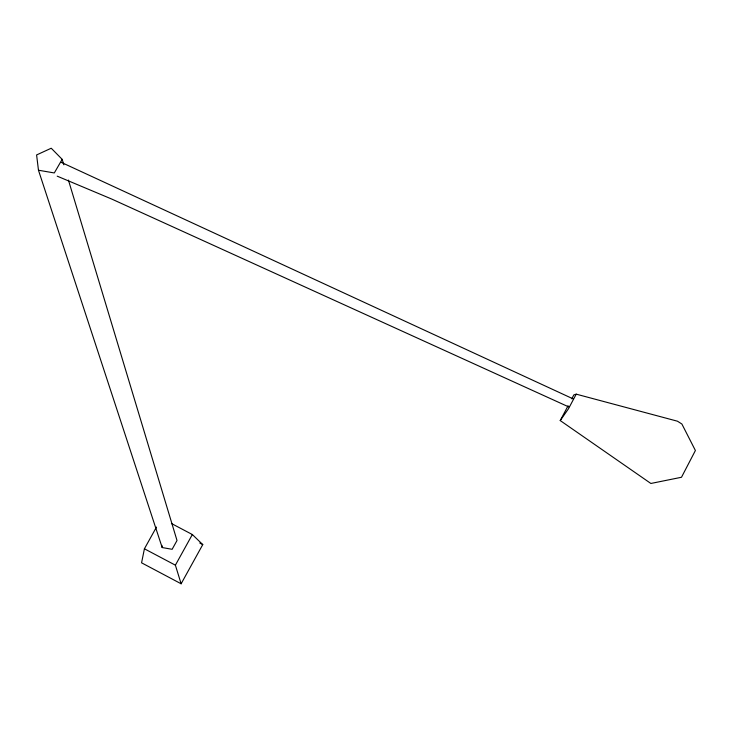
<?xml version="1.0" encoding="UTF-8"?>
<svg xmlns="http://www.w3.org/2000/svg" width="732" height="732" viewBox="0 0 732 732"><rect width="100%" height="100%" fill="white"/><g stroke="black" fill="none" stroke-linecap="round" stroke-linejoin="round"><path stroke-width="1.1" d="M156.483 527.086L144.414 548.79L141.569 562.817L181.124 583.779L202.764 544.599L192.342 534.534L171.398 523.481M576.23 394.155L568.471 408.776L560.227 420.561L650.867 483.468L681.492 477.264L695.4 450.509L681.885 424.02L677.475 421.211L576.23 394.155L573.861 394.887L571.765 398.839M560.227 420.561L568.096 405.748M181.124 583.779L175.387 565.177L192.342 534.534M62.174 159.347L54.305 172.953L38.467 170.227L36.6 154.946L51.231 148.221L62.174 159.347L63.821 164.801M38.467 170.227L162.175 547.545L172.139 549.302L177.007 540.5L68.424 180.09M57.197 176.156L111.813 199.095L568.727 406.901M61.122 162.294L573.421 399.013M199.799 543.034L202.764 544.599M144.414 548.79L175.387 565.177M161.882 545.349L162.175 547.545"/></g></svg>
